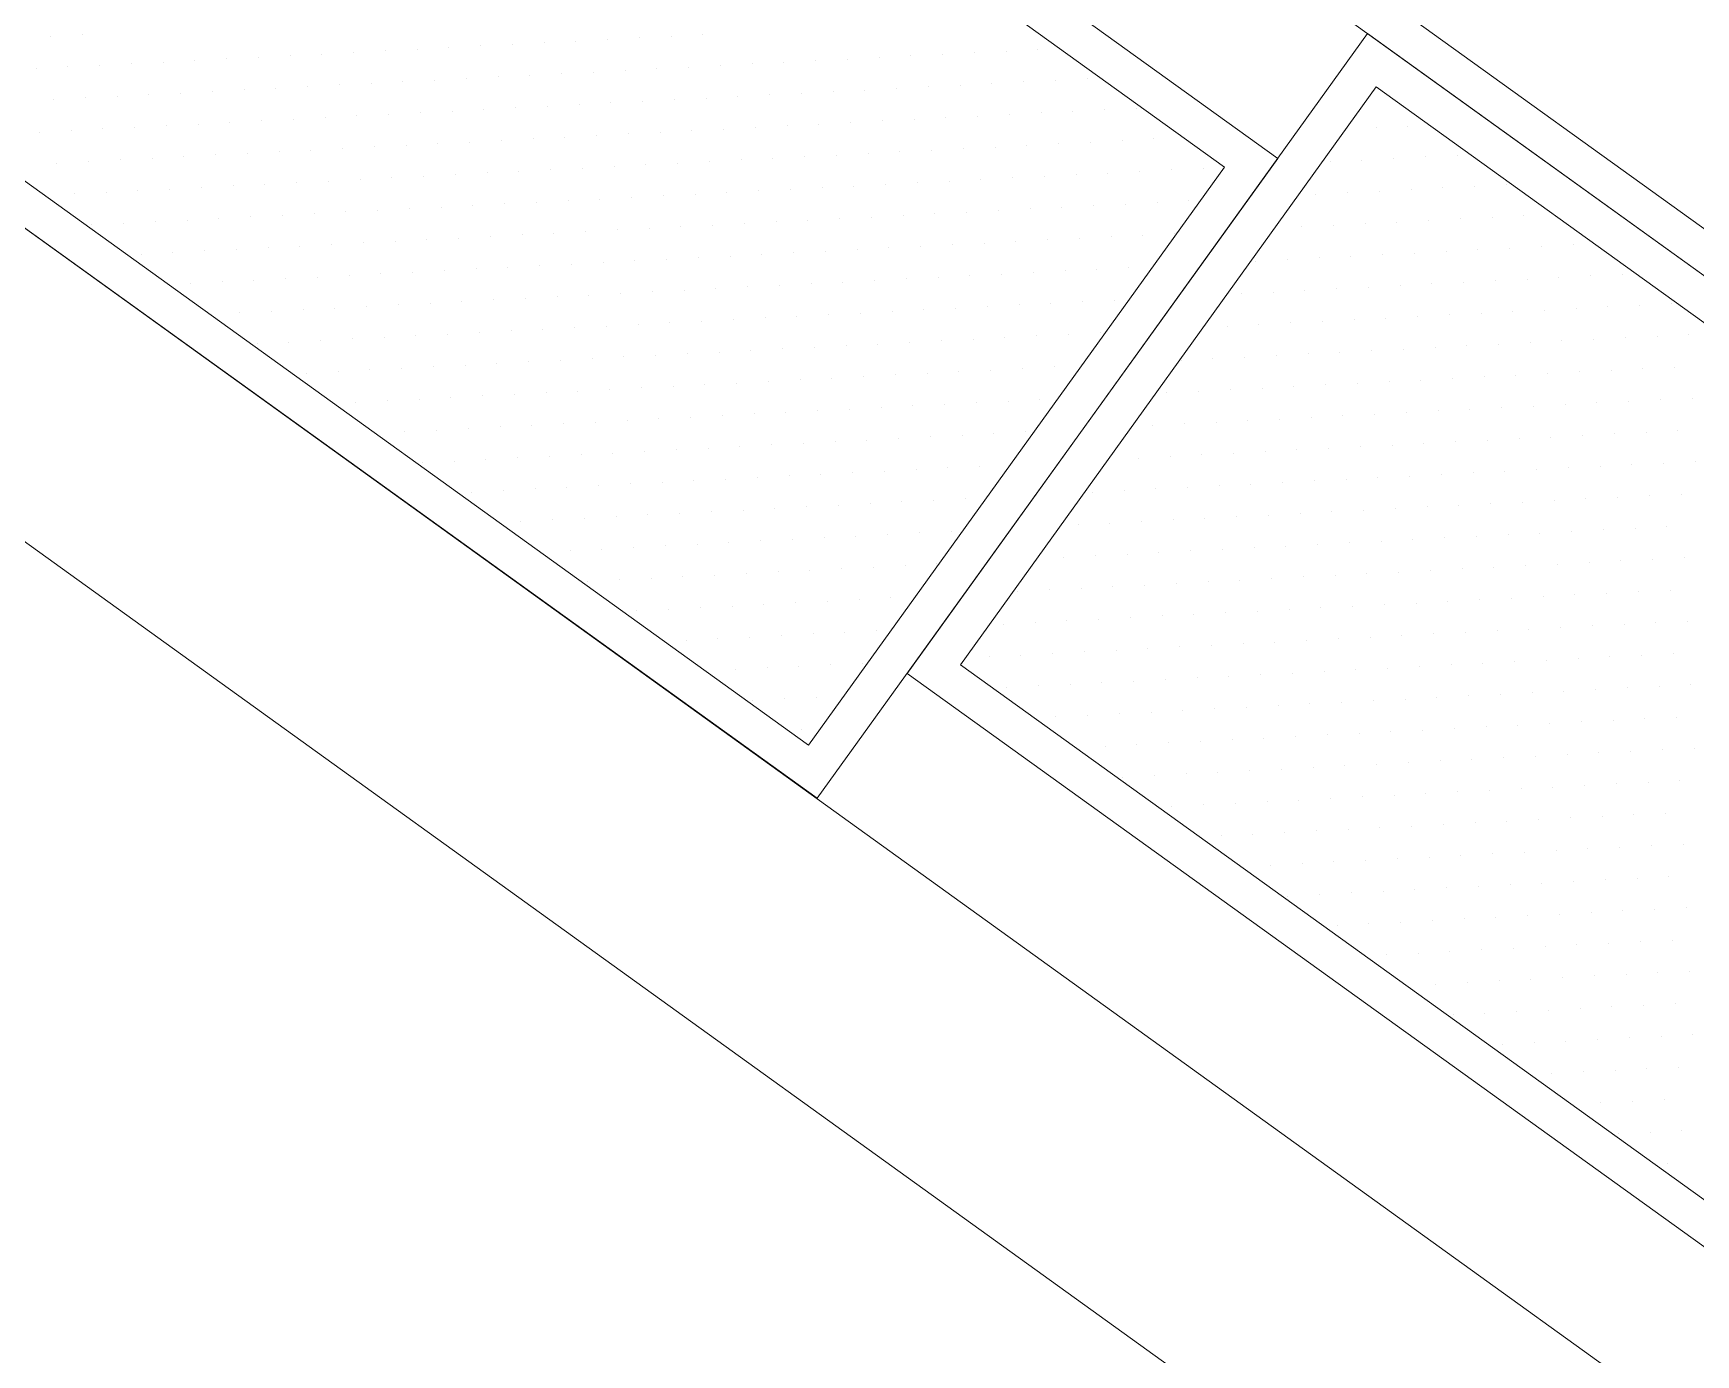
# Model space of a CAD drawing. Header units: centimetres. Extents: x -1487 to 7635, y -1892 to 2688.
# Drawn here: x 6971.4 to 7102.2, y 846.1 to 950 of the extents above; entities that cross this region are included whole.
import ezdxf

# ---------------------------------------------------------------- set-up
doc = ezdxf.new("R2010")
doc.units = ezdxf.units.CM
doc.layers.add('AA- arredo', color=8, linetype='Continuous', lineweight=18)

msp = doc.modelspace()

# ---------------------------------------------------------------- linework, layer by layer
at = {"layer": 'AA- arredo'}
for p, q in [((6870.422, 1006.9256), (7220.422, 754.9256)), ((7033.0582, 889.875), (6870.422, 1006.9256)), ((7032.3757, 894.0624), (6875.5577, 1006.9256)), ((6971.4237, 1006.9256), (7065.088, 939.5146)), ((6976.5594, 1006.9256), (7069.2754, 940.1971)), ((6997.2843, 1006.9256), (7216.2346, 849.3453)), ((7002.42, 1006.9256), (7220.422, 850.0278)), ((6870.422, 982.2809), (7186.1933, 754.9256)), ((7040.1302, 899.7011), (7076.3474, 950.0232)), ((7076.3474, 950.0232), (7216.2346, 849.3453)), ((7044.3176, 900.3836), (7077.0299, 945.8358)), ((7077.0299, 945.8358), (7212.0472, 848.6628)), ((7069.2754, 940.1971), (7033.0582, 889.875)), ((7065.088, 939.5146), (7032.3757, 894.0624)), ((7180.0174, 799.0232), (7040.1302, 899.7011)), ((7179.3349, 803.2106), (7044.3176, 900.3836))]:
    msp.add_line(p, q, dxfattribs=at)
at = {"layer": 'AA- arredo', "linetype": 'Continuous'}
for p, q in [((6972.7594, 949.8229), (6972.7594, 949.8229)), ((6975.2562, 949.9501), (6975.2562, 949.9501)), ((7011.5864, 949.298), (7011.5864, 949.298)), ((7014.0832, 949.4252), (7014.0832, 949.4252)), ((7016.58, 949.5525), (7016.58, 949.5525)), ((7019.0767, 949.6797), (7019.0767, 949.6797)), ((7021.5735, 949.8069), (7021.5735, 949.8069)), ((7024.0702, 949.9341), (7024.0702, 949.9341)), ((6986.6188, 948.0258), (6986.6188, 948.0258)), ((6989.1156, 948.153), (6989.1156, 948.153)), ((6991.6124, 948.2803), (6991.6124, 948.2803)), ((6994.1091, 948.4075), (6994.1091, 948.4075)), ((6996.6059, 948.5347), (6996.6059, 948.5347)), ((6999.1026, 948.6619), (6999.1026, 948.6619)), ((7001.5994, 948.7891), (7001.5994, 948.7891)), ((7004.0962, 948.9164), (7004.0962, 948.9164)), ((7006.5929, 949.0436), (7006.5929, 949.0436)), ((7009.0897, 949.1708), (7009.0897, 949.1708)), ((7035.4329, 948.0099), (7035.4329, 948.0099)), ((7037.9297, 948.1371), (7037.9297, 948.1371)), ((7040.4264, 948.2643), (7040.4264, 948.2643)), ((7042.9232, 948.3915), (7042.9232, 948.3915)), ((7045.4199, 948.5187), (7045.4199, 948.5187)), ((7047.9167, 948.646), (7047.9167, 948.646)), ((7050.4135, 948.7732), (7050.4135, 948.7732)), ((6971.6383, 947.2625), (6971.6383, 947.2625)), ((6974.135, 947.3897), (6974.135, 947.3897)), ((6976.6318, 947.5169), (6976.6318, 947.5169)), ((6979.1286, 947.6442), (6979.1286, 947.6442)), ((6981.6253, 947.7714), (6981.6253, 947.7714)), ((6984.1221, 947.8986), (6984.1221, 947.8986)), ((7010.4653, 946.7377), (7010.4653, 946.7377)), ((7012.962, 946.8649), (7012.962, 946.8649)), ((7015.4588, 946.9921), (7015.4588, 946.9921)), ((7017.9556, 947.1193), (7017.9556, 947.1193)), ((7020.4523, 947.2465), (7020.4523, 947.2465)), ((7022.9491, 947.3738), (7022.9491, 947.3738)), ((7025.4458, 947.501), (7025.4458, 947.501)), ((7027.9426, 947.6282), (7027.9426, 947.6282)), ((7030.4394, 947.7554), (7030.4394, 947.7554)), ((7032.9361, 947.8826), (7032.9361, 947.8826)), ((6983.0009, 945.3382), (6983.0009, 945.3382)), ((6985.4977, 945.4654), (6985.4977, 945.4654)), ((6987.9944, 945.5927), (6987.9944, 945.5927)), ((6990.4912, 945.7199), (6990.4912, 945.7199)), ((6992.988, 945.8471), (6992.988, 945.8471)), ((6995.4847, 945.9743), (6995.4847, 945.9743)), ((6997.9815, 946.1016), (6997.9815, 946.1016)), ((7000.4782, 946.2288), (7000.4782, 946.2288)), ((7002.975, 946.356), (7002.975, 946.356)), ((7005.4718, 946.4832), (7005.4718, 946.4832)), ((7007.9685, 946.6104), (7007.9685, 946.6104)), ((7031.815, 945.3223), (7031.815, 945.3223)), ((7034.3117, 945.4495), (7034.3117, 945.4495)), ((7036.8085, 945.5767), (7036.8085, 945.5767)), ((7039.3053, 945.7039), (7039.3053, 945.7039)), ((7041.802, 945.8312), (7041.802, 945.8312)), ((7044.2988, 945.9584), (7044.2988, 945.9584)), ((7046.7955, 946.0856), (7046.7955, 946.0856)), ((7049.2923, 946.2128), (7049.2923, 946.2128)), ((7051.7891, 946.34), (7051.7891, 946.34)), ((7054.2858, 946.4673), (7054.2858, 946.4673)), ((6973.0139, 944.8293), (6973.0139, 944.8293)), ((6975.5106, 944.9566), (6975.5106, 944.9566)), ((6978.0074, 945.0838), (6978.0074, 945.0838)), ((6980.5042, 945.211), (6980.5042, 945.211)), ((7006.8474, 944.0501), (7006.8474, 944.0501)), ((7009.3441, 944.1773), (7009.3441, 944.1773)), ((7011.8409, 944.3045), (7011.8409, 944.3045)), ((7014.3376, 944.4317), (7014.3376, 944.4317)), ((7016.8344, 944.5589), (7016.8344, 944.5589)), ((7019.3312, 944.6862), (7019.3312, 944.6862)), ((7021.8279, 944.8134), (7021.8279, 944.8134)), ((7024.3247, 944.9406), (7024.3247, 944.9406)), ((7026.8214, 945.0678), (7026.8214, 945.0678)), ((7029.3182, 945.195), (7029.3182, 945.195)), ((7055.6614, 944.0341), (7055.6614, 944.0341)), ((7058.1582, 944.1613), (7058.1582, 944.1613)), ((6981.8798, 942.7779), (6981.8798, 942.7779)), ((6984.3765, 942.9051), (6984.3765, 942.9051)), ((6986.8733, 943.0323), (6986.8733, 943.0323)), ((6989.37, 943.1595), (6989.37, 943.1595)), ((6991.8668, 943.2867), (6991.8668, 943.2867)), ((6994.3636, 943.414), (6994.3636, 943.414)), ((6996.8603, 943.5412), (6996.8603, 943.5412)), ((6999.3571, 943.6684), (6999.3571, 943.6684)), ((7001.8538, 943.7956), (7001.8538, 943.7956)), ((7004.3506, 943.9228), (7004.3506, 943.9228)), ((7030.6938, 942.7619), (7030.6938, 942.7619)), ((7033.1906, 942.8891), (7033.1906, 942.8891)), ((7035.6873, 943.0163), (7035.6873, 943.0163)), ((7038.1841, 943.1436), (7038.1841, 943.1436)), ((7040.6809, 943.2708), (7040.6809, 943.2708)), ((7043.1776, 943.398), (7043.1776, 943.398)), ((7045.6744, 943.5252), (7045.6744, 943.5252)), ((7048.1711, 943.6524), (7048.1711, 943.6524)), ((7050.6679, 943.7797), (7050.6679, 943.7797)), ((7053.1647, 943.9069), (7053.1647, 943.9069)), ((7079.5079, 942.7459), (7079.5079, 942.7459)), ((6971.8927, 942.269), (6971.8927, 942.269)), ((6974.3895, 942.3962), (6974.3895, 942.3962)), ((6976.8862, 942.5234), (6976.8862, 942.5234)), ((6979.383, 942.6506), (6979.383, 942.6506)), ((7005.7262, 941.4897), (7005.7262, 941.4897)), ((7008.223, 941.6169), (7008.223, 941.6169)), ((7010.7197, 941.7441), (7010.7197, 941.7441)), ((7013.2165, 941.8714), (7013.2165, 941.8714)), ((7015.7132, 941.9986), (7015.7132, 941.9986)), ((7018.21, 942.1258), (7018.21, 942.1258)), ((7020.7068, 942.253), (7020.7068, 942.253)), ((7023.2035, 942.3802), (7023.2035, 942.3802)), ((7025.7003, 942.5075), (7025.7003, 942.5075)), ((7028.197, 942.6347), (7028.197, 942.6347)), ((7054.5403, 941.4737), (7054.5403, 941.4737)), ((7057.037, 941.601), (7057.037, 941.601)), ((7059.5338, 941.7282), (7059.5338, 941.7282)), ((7077.0111, 942.6187), (7077.0111, 942.6187)), ((6980.7586, 940.2175), (6980.7586, 940.2175)), ((6983.2554, 940.3447), (6983.2554, 940.3447)), ((6985.7521, 940.4719), (6985.7521, 940.4719)), ((6988.2489, 940.5991), (6988.2489, 940.5991)), ((6990.7456, 940.7264), (6990.7456, 940.7264)), ((6993.2424, 940.8536), (6993.2424, 940.8536)), ((6995.7392, 940.9808), (6995.7392, 940.9808)), ((6998.2359, 941.108), (6998.2359, 941.108)), ((7000.7327, 941.2353), (7000.7327, 941.2353)), ((7003.2294, 941.3625), (7003.2294, 941.3625)), ((7029.5727, 940.2015), (7029.5727, 940.2015)), ((7032.0694, 940.3287), (7032.0694, 940.3287)), ((7034.5662, 940.456), (7034.5662, 940.456)), ((7037.0629, 940.5832), (7037.0629, 940.5832)), ((7039.5597, 940.7104), (7039.5597, 940.7104)), ((7042.0565, 940.8376), (7042.0565, 940.8376)), ((7044.5532, 940.9649), (7044.5532, 940.9649)), ((7047.05, 941.0921), (7047.05, 941.0921)), ((7049.5467, 941.2193), (7049.5467, 941.2193)), ((7052.0435, 941.3465), (7052.0435, 941.3465)), ((7078.3867, 940.1856), (7078.3867, 940.1856)), ((7080.8835, 940.3128), (7080.8835, 940.3128)), ((7083.3802, 940.44), (7083.3802, 940.44)), ((6973.2683, 939.8358), (6973.2683, 939.8358)), ((6975.7651, 939.963), (6975.7651, 939.963)), ((6978.2618, 940.0903), (6978.2618, 940.0903)), ((7002.1083, 938.8021), (7002.1083, 938.8021)), ((7004.605, 938.9293), (7004.605, 938.9293)), ((7007.1018, 939.0565), (7007.1018, 939.0565)), ((7009.5986, 939.1838), (7009.5986, 939.1838)), ((7012.0953, 939.311), (7012.0953, 939.311)), ((7014.5921, 939.4382), (7014.5921, 939.4382)), ((7017.0888, 939.5654), (7017.0888, 939.5654)), ((7019.5856, 939.6926), (7019.5856, 939.6926)), ((7022.0824, 939.8199), (7022.0824, 939.8199)), ((7024.5791, 939.9471), (7024.5791, 939.9471)), ((7027.0759, 940.0743), (7027.0759, 940.0743)), ((7050.9223, 938.7861), (7050.9223, 938.7861)), ((7053.4191, 938.9134), (7053.4191, 938.9134)), ((7055.9159, 939.0406), (7055.9159, 939.0406)), ((7058.4126, 939.1678), (7058.4126, 939.1678)), ((7060.9094, 939.295), (7060.9094, 939.295)), ((7063.4061, 939.4222), (7063.4061, 939.4222)), ((7073.3932, 939.9311), (7073.3932, 939.9311)), ((7075.8899, 940.0583), (7075.8899, 940.0583)), ((6977.1407, 937.5299), (6977.1407, 937.5299)), ((6979.6374, 937.6571), (6979.6374, 937.6571)), ((6982.1342, 937.7843), (6982.1342, 937.7843)), ((6984.631, 937.9116), (6984.631, 937.9116)), ((6987.1277, 938.0388), (6987.1277, 938.0388)), ((6989.6245, 938.166), (6989.6245, 938.166)), ((6992.1212, 938.2932), (6992.1212, 938.2932)), ((6994.618, 938.4204), (6994.618, 938.4204)), ((6997.1148, 938.5477), (6997.1148, 938.5477)), ((6999.6115, 938.6749), (6999.6115, 938.6749)), ((7025.9547, 937.5139), (7025.9547, 937.5139)), ((7028.4515, 937.6412), (7028.4515, 937.6412)), ((7030.9483, 937.7684), (7030.9483, 937.7684)), ((7033.445, 937.8956), (7033.445, 937.8956)), ((7035.9418, 938.0228), (7035.9418, 938.0228)), ((7038.4385, 938.15), (7038.4385, 938.15)), ((7040.9353, 938.2773), (7040.9353, 938.2773)), ((7043.4321, 938.4045), (7043.4321, 938.4045)), ((7045.9288, 938.5317), (7045.9288, 938.5317)), ((7048.4256, 938.6589), (7048.4256, 938.6589)), ((7074.7688, 937.498), (7074.7688, 937.498)), ((7077.2655, 937.6252), (7077.2655, 937.6252)), ((7079.7623, 937.7524), (7079.7623, 937.7524)), ((7082.2591, 937.8796), (7082.2591, 937.8796)), ((7084.7558, 938.0069), (7084.7558, 938.0069)), ((7087.2526, 938.1341), (7087.2526, 938.1341)), ((6974.6439, 937.4027), (6974.6439, 937.4027)), ((7000.9871, 936.2417), (7000.9871, 936.2417)), ((7003.4839, 936.3689), (7003.4839, 936.3689)), ((7005.9806, 936.4962), (7005.9806, 936.4962)), ((7008.4774, 936.6234), (7008.4774, 936.6234)), ((7010.9742, 936.7506), (7010.9742, 936.7506)), ((7013.4709, 936.8778), (7013.4709, 936.8778)), ((7015.9677, 937.0051), (7015.9677, 937.0051)), ((7018.4644, 937.1323), (7018.4644, 937.1323)), ((7020.9612, 937.2595), (7020.9612, 937.2595)), ((7023.458, 937.3867), (7023.458, 937.3867)), ((7049.8012, 936.2258), (7049.8012, 936.2258)), ((7052.2979, 936.353), (7052.2979, 936.353)), ((7054.7947, 936.4802), (7054.7947, 936.4802)), ((7057.2915, 936.6074), (7057.2915, 936.6074)), ((7059.7882, 936.7347), (7059.7882, 936.7347)), ((7062.285, 936.8619), (7062.285, 936.8619)), ((7072.272, 937.3708), (7072.272, 937.3708)), ((6976.0195, 934.9695), (6976.0195, 934.9695)), ((6978.5163, 935.0967), (6978.5163, 935.0967)), ((6981.013, 935.224), (6981.013, 935.224)), ((6983.5098, 935.3512), (6983.5098, 935.3512)), ((6986.0066, 935.4784), (6986.0066, 935.4784)), ((6988.5033, 935.6056), (6988.5033, 935.6056)), ((6991.0001, 935.7328), (6991.0001, 935.7328)), ((6993.4968, 935.8601), (6993.4968, 935.8601)), ((6995.9936, 935.9873), (6995.9936, 935.9873)), ((6998.4904, 936.1145), (6998.4904, 936.1145)), ((7024.8336, 934.9536), (7024.8336, 934.9536)), ((7027.3303, 935.0808), (7027.3303, 935.0808)), ((7029.8271, 935.208), (7029.8271, 935.208)), ((7032.3239, 935.3352), (7032.3239, 935.3352)), ((7034.8206, 935.4624), (7034.8206, 935.4624)), ((7037.3174, 935.5897), (7037.3174, 935.5897)), ((7039.8141, 935.7169), (7039.8141, 935.7169)), ((7042.3109, 935.8441), (7042.3109, 935.8441)), ((7044.8077, 935.9713), (7044.8077, 935.9713)), ((7047.3044, 936.0985), (7047.3044, 936.0985)), ((7073.6476, 934.9376), (7073.6476, 934.9376)), ((7076.1444, 935.0648), (7076.1444, 935.0648)), ((7078.6411, 935.192), (7078.6411, 935.192)), ((7081.1379, 935.3193), (7081.1379, 935.3193)), ((7083.6347, 935.4465), (7083.6347, 935.4465)), ((7086.1314, 935.5737), (7086.1314, 935.5737)), ((7088.6282, 935.7009), (7088.6282, 935.7009)), ((6997.3692, 933.5541), (6997.3692, 933.5541)), ((6999.866, 933.6814), (6999.866, 933.6814)), ((7002.3627, 933.8086), (7002.3627, 933.8086)), ((7004.8595, 933.9358), (7004.8595, 933.9358)), ((7007.3562, 934.063), (7007.3562, 934.063)), ((7009.853, 934.1902), (7009.853, 934.1902)), ((7012.3498, 934.3175), (7012.3498, 934.3175)), ((7014.8465, 934.4447), (7014.8465, 934.4447)), ((7017.3433, 934.5719), (7017.3433, 934.5719)), ((7019.84, 934.6991), (7019.84, 934.6991)), ((7022.3368, 934.8263), (7022.3368, 934.8263)), ((7048.68, 933.6654), (7048.68, 933.6654)), ((7051.1768, 933.7926), (7051.1768, 933.7926)), ((7053.6735, 933.9198), (7053.6735, 933.9198)), ((7056.1703, 934.0471), (7056.1703, 934.0471)), ((7058.6671, 934.1743), (7058.6671, 934.1743)), ((7061.1638, 934.3015), (7061.1638, 934.3015)), ((7071.1509, 934.8104), (7071.1509, 934.8104)), ((6979.8919, 932.6636), (6979.8919, 932.6636)), ((6982.3886, 932.7908), (6982.3886, 932.7908)), ((6984.8854, 932.918), (6984.8854, 932.918)), ((6987.3822, 933.0453), (6987.3822, 933.0453)), ((6989.8789, 933.1725), (6989.8789, 933.1725)), ((6992.3757, 933.2997), (6992.3757, 933.2997)), ((6994.8724, 933.4269), (6994.8724, 933.4269)), ((7021.2156, 932.266), (7021.2156, 932.266)), ((7023.7124, 932.3932), (7023.7124, 932.3932)), ((7026.2092, 932.5204), (7026.2092, 932.5204)), ((7028.7059, 932.6476), (7028.7059, 932.6476)), ((7031.2027, 932.7749), (7031.2027, 932.7749)), ((7033.6995, 932.9021), (7033.6995, 932.9021)), ((7036.1962, 933.0293), (7036.1962, 933.0293)), ((7038.693, 933.1565), (7038.693, 933.1565)), ((7041.1897, 933.2837), (7041.1897, 933.2837)), ((7043.6865, 933.411), (7043.6865, 933.411)), ((7046.1833, 933.5382), (7046.1833, 933.5382)), ((7070.0297, 932.25), (7070.0297, 932.25)), ((7072.5265, 932.3772), (7072.5265, 932.3772)), ((7075.0232, 932.5045), (7075.0232, 932.5045)), ((7077.52, 932.6317), (7077.52, 932.6317)), ((7080.0168, 932.7589), (7080.0168, 932.7589)), ((7082.5135, 932.8861), (7082.5135, 932.8861)), ((7085.0103, 933.0133), (7085.0103, 933.0133)), ((7087.507, 933.1406), (7087.507, 933.1406)), ((7090.0038, 933.2678), (7090.0038, 933.2678)), ((7092.5006, 933.395), (7092.5006, 933.395)), ((6996.248, 930.9938), (6996.248, 930.9938)), ((6998.7448, 931.121), (6998.7448, 931.121)), ((7001.2416, 931.2482), (7001.2416, 931.2482)), ((7003.7383, 931.3754), (7003.7383, 931.3754)), ((7006.2351, 931.5026), (7006.2351, 931.5026)), ((7008.7318, 931.6299), (7008.7318, 931.6299)), ((7011.2286, 931.7571), (7011.2286, 931.7571)), ((7013.7254, 931.8843), (7013.7254, 931.8843)), ((7016.2221, 932.0115), (7016.2221, 932.0115)), ((7018.7189, 932.1388), (7018.7189, 932.1388)), ((7045.0621, 930.9778), (7045.0621, 930.9778)), ((7047.5589, 931.105), (7047.5589, 931.105)), ((7050.0556, 931.2322), (7050.0556, 931.2322)), ((7052.5524, 931.3595), (7052.5524, 931.3595)), ((7055.0491, 931.4867), (7055.0491, 931.4867)), ((7057.5459, 931.6139), (7057.5459, 931.6139)), ((7067.5329, 932.1228), (7067.5329, 932.1228)), ((7093.8762, 930.9618), (7093.8762, 930.9618)), ((7096.3729, 931.0891), (7096.3729, 931.0891)), ((6983.7642, 930.3577), (6983.7642, 930.3577)), ((6986.261, 930.4849), (6986.261, 930.4849)), ((6988.7578, 930.6121), (6988.7578, 930.6121)), ((6991.2545, 930.7393), (6991.2545, 930.7393)), ((6993.7513, 930.8665), (6993.7513, 930.8665)), ((7020.0945, 929.7056), (7020.0945, 929.7056)), ((7022.5913, 929.8328), (7022.5913, 929.8328)), ((7025.088, 929.96), (7025.088, 929.96)), ((7027.5848, 930.0873), (7027.5848, 930.0873)), ((7030.0815, 930.2145), (7030.0815, 930.2145)), ((7032.5783, 930.3417), (7032.5783, 930.3417)), ((7035.0751, 930.4689), (7035.0751, 930.4689)), ((7037.5718, 930.5961), (7037.5718, 930.5961)), ((7040.0686, 930.7234), (7040.0686, 930.7234)), ((7042.5653, 930.8506), (7042.5653, 930.8506)), ((7068.9085, 929.6896), (7068.9085, 929.6896)), ((7071.4053, 929.8169), (7071.4053, 929.8169)), ((7073.9021, 929.9441), (7073.9021, 929.9441)), ((7076.3988, 930.0713), (7076.3988, 930.0713)), ((7078.8956, 930.1985), (7078.8956, 930.1985)), ((7081.3924, 930.3257), (7081.3924, 930.3257)), ((7083.8891, 930.453), (7083.8891, 930.453)), ((7086.3859, 930.5802), (7086.3859, 930.5802)), ((7088.8826, 930.7074), (7088.8826, 930.7074)), ((7091.3794, 930.8346), (7091.3794, 930.8346)), ((6995.1269, 928.4334), (6995.1269, 928.4334)), ((6997.6236, 928.5606), (6997.6236, 928.5606)), ((7000.1204, 928.6878), (7000.1204, 928.6878)), ((7002.6172, 928.8151), (7002.6172, 928.8151)), ((7005.1139, 928.9423), (7005.1139, 928.9423)), ((7007.6107, 929.0695), (7007.6107, 929.0695)), ((7010.1074, 929.1967), (7010.1074, 929.1967)), ((7012.6042, 929.3239), (7012.6042, 929.3239)), ((7015.101, 929.4512), (7015.101, 929.4512)), ((7017.5977, 929.5784), (7017.5977, 929.5784)), ((7043.9409, 928.4174), (7043.9409, 928.4174)), ((7046.4377, 928.5447), (7046.4377, 928.5447)), ((7048.9345, 928.6719), (7048.9345, 928.6719)), ((7051.4312, 928.7991), (7051.4312, 928.7991)), ((7053.928, 928.9263), (7053.928, 928.9263)), ((7056.4247, 929.0535), (7056.4247, 929.0535)), ((7066.4118, 929.5624), (7066.4118, 929.5624)), ((7092.755, 928.4015), (7092.755, 928.4015)), ((7095.2518, 928.5287), (7095.2518, 928.5287)), ((7097.7485, 928.6559), (7097.7485, 928.6559)), ((7100.2453, 928.7831), (7100.2453, 928.7831)), ((6987.6366, 928.0517), (6987.6366, 928.0517)), ((6990.1334, 928.179), (6990.1334, 928.179)), ((6992.6301, 928.3062), (6992.6301, 928.3062)), ((7016.4766, 927.018), (7016.4766, 927.018)), ((7018.9733, 927.1452), (7018.9733, 927.1452)), ((7021.4701, 927.2725), (7021.4701, 927.2725)), ((7023.9669, 927.3997), (7023.9669, 927.3997)), ((7026.4636, 927.5269), (7026.4636, 927.5269)), ((7028.9604, 927.6541), (7028.9604, 927.6541)), ((7031.4571, 927.7813), (7031.4571, 927.7813)), ((7033.9539, 927.9086), (7033.9539, 927.9086)), ((7036.4507, 928.0358), (7036.4507, 928.0358)), ((7038.9474, 928.163), (7038.9474, 928.163)), ((7041.4442, 928.2902), (7041.4442, 928.2902)), ((7067.7874, 927.1293), (7067.7874, 927.1293)), ((7070.2841, 927.2565), (7070.2841, 927.2565)), ((7072.7809, 927.3837), (7072.7809, 927.3837)), ((7075.2777, 927.5109), (7075.2777, 927.5109)), ((7077.7744, 927.6382), (7077.7744, 927.6382)), ((7080.2712, 927.7654), (7080.2712, 927.7654)), ((7082.768, 927.8926), (7082.768, 927.8926)), ((7085.2647, 928.0198), (7085.2647, 928.0198)), ((7087.7615, 928.147), (7087.7615, 928.147)), ((7090.2582, 928.2743), (7090.2582, 928.2743)), ((6991.509, 925.7458), (6991.509, 925.7458)), ((6994.0057, 925.873), (6994.0057, 925.873)), ((6996.5025, 926.0002), (6996.5025, 926.0002)), ((6998.9992, 926.1275), (6998.9992, 926.1275)), ((7001.496, 926.2547), (7001.496, 926.2547)), ((7003.9928, 926.3819), (7003.9928, 926.3819)), ((7006.4895, 926.5091), (7006.4895, 926.5091)), ((7008.9863, 926.6363), (7008.9863, 926.6363)), ((7011.483, 926.7636), (7011.483, 926.7636)), ((7013.9798, 926.8908), (7013.9798, 926.8908)), ((7040.323, 925.7298), (7040.323, 925.7298)), ((7042.8198, 925.8571), (7042.8198, 925.8571)), ((7045.3165, 925.9843), (7045.3165, 925.9843)), ((7047.8133, 926.1115), (7047.8133, 926.1115)), ((7050.3101, 926.2387), (7050.3101, 926.2387)), ((7052.8068, 926.3659), (7052.8068, 926.3659)), ((7055.3036, 926.4932), (7055.3036, 926.4932)), ((7065.2906, 927.0021), (7065.2906, 927.0021)), ((7089.1371, 925.7139), (7089.1371, 925.7139)), ((7091.6338, 925.8411), (7091.6338, 925.8411)), ((7094.1306, 925.9683), (7094.1306, 925.9683)), ((7096.6274, 926.0955), (7096.6274, 926.0955)), ((7099.1241, 926.2228), (7099.1241, 926.2228)), ((7101.6209, 926.35), (7101.6209, 926.35)), ((6989.0122, 925.6186), (6989.0122, 925.6186)), ((7015.3554, 924.4576), (7015.3554, 924.4576)), ((7017.8522, 924.5849), (7017.8522, 924.5849)), ((7020.3489, 924.7121), (7020.3489, 924.7121)), ((7022.8457, 924.8393), (7022.8457, 924.8393)), ((7025.3425, 924.9665), (7025.3425, 924.9665)), ((7027.8392, 925.0937), (7027.8392, 925.0937)), ((7030.336, 925.221), (7030.336, 925.221)), ((7032.8327, 925.3482), (7032.8327, 925.3482)), ((7035.3295, 925.4754), (7035.3295, 925.4754)), ((7037.8263, 925.6026), (7037.8263, 925.6026)), ((7064.1695, 924.4417), (7064.1695, 924.4417)), ((7066.6662, 924.5689), (7066.6662, 924.5689)), ((7069.163, 924.6961), (7069.163, 924.6961)), ((7071.6597, 924.8233), (7071.6597, 924.8233)), ((7074.1565, 924.9506), (7074.1565, 924.9506)), ((7076.6533, 925.0778), (7076.6533, 925.0778)), ((7079.15, 925.205), (7079.15, 925.205)), ((7081.6468, 925.3322), (7081.6468, 925.3322)), ((7084.1436, 925.4594), (7084.1436, 925.4594)), ((7086.6403, 925.5867), (7086.6403, 925.5867)), ((6992.8846, 923.3127), (6992.8846, 923.3127)), ((6995.3813, 923.4399), (6995.3813, 923.4399)), ((6997.8781, 923.5671), (6997.8781, 923.5671)), ((7000.3748, 923.6943), (7000.3748, 923.6943)), ((7002.8716, 923.8215), (7002.8716, 923.8215)), ((7005.3684, 923.9488), (7005.3684, 923.9488)), ((7007.8651, 924.076), (7007.8651, 924.076)), ((7010.3619, 924.2032), (7010.3619, 924.2032)), ((7012.8586, 924.3304), (7012.8586, 924.3304)), ((7039.2019, 923.1695), (7039.2019, 923.1695)), ((7041.6986, 923.2967), (7041.6986, 923.2967)), ((7044.1954, 923.4239), (7044.1954, 923.4239)), ((7046.6921, 923.5511), (7046.6921, 923.5511)), ((7049.1889, 923.6784), (7049.1889, 923.6784)), ((7051.6857, 923.8056), (7051.6857, 923.8056)), ((7061.6727, 924.3145), (7061.6727, 924.3145)), ((7088.0159, 923.1535), (7088.0159, 923.1535)), ((7090.5127, 923.2807), (7090.5127, 923.2807)), ((7093.0094, 923.408), (7093.0094, 923.408)), ((7095.5062, 923.5352), (7095.5062, 923.5352)), ((7098.003, 923.6624), (7098.003, 923.6624)), ((7100.4997, 923.7896), (7100.4997, 923.7896)), ((7014.2342, 921.8973), (7014.2342, 921.8973)), ((7016.731, 922.0245), (7016.731, 922.0245)), ((7019.2278, 922.1517), (7019.2278, 922.1517)), ((7021.7245, 922.2789), (7021.7245, 922.2789)), ((7024.2213, 922.4061), (7024.2213, 922.4061)), ((7026.7181, 922.5334), (7026.7181, 922.5334)), ((7029.2148, 922.6606), (7029.2148, 922.6606)), ((7031.7116, 922.7878), (7031.7116, 922.7878)), ((7034.2083, 922.915), (7034.2083, 922.915)), ((7036.7051, 923.0423), (7036.7051, 923.0423)), ((7063.0483, 921.8813), (7063.0483, 921.8813)), ((7065.5451, 922.0085), (7065.5451, 922.0085)), ((7068.0418, 922.1357), (7068.0418, 922.1357)), ((7070.5386, 922.263), (7070.5386, 922.263)), ((7073.0354, 922.3902), (7073.0354, 922.3902)), ((7075.5321, 922.5174), (7075.5321, 922.5174)), ((7078.0289, 922.6446), (7078.0289, 922.6446)), ((7080.5256, 922.7719), (7080.5256, 922.7719)), ((7083.0224, 922.8991), (7083.0224, 922.8991)), ((7085.5192, 923.0263), (7085.5192, 923.0263)), ((6996.7569, 921.0067), (6996.7569, 921.0067)), ((6999.2537, 921.1339), (6999.2537, 921.1339)), ((7001.7504, 921.2612), (7001.7504, 921.2612)), ((7004.2472, 921.3884), (7004.2472, 921.3884)), ((7006.744, 921.5156), (7006.744, 921.5156)), ((7009.2407, 921.6428), (7009.2407, 921.6428)), ((7011.7375, 921.77), (7011.7375, 921.77)), ((7035.5839, 920.4819), (7035.5839, 920.4819)), ((7038.0807, 920.6091), (7038.0807, 920.6091)), ((7040.5775, 920.7363), (7040.5775, 920.7363)), ((7043.0742, 920.8635), (7043.0742, 920.8635)), ((7045.571, 920.9908), (7045.571, 920.9908)), ((7048.0677, 921.118), (7048.0677, 921.118)), ((7050.5645, 921.2452), (7050.5645, 921.2452)), ((7060.5515, 921.7541), (7060.5515, 921.7541)), ((7086.8948, 920.5931), (7086.8948, 920.5931)), ((7089.3915, 920.7204), (7089.3915, 920.7204)), ((7091.8883, 920.8476), (7091.8883, 920.8476)), ((7094.385, 920.9748), (7094.385, 920.9748)), ((7096.8818, 921.102), (7096.8818, 921.102)), ((7099.3786, 921.2292), (7099.3786, 921.2292)), ((7101.8753, 921.3565), (7101.8753, 921.3565)), ((7010.6163, 919.2097), (7010.6163, 919.2097)), ((7013.1131, 919.3369), (7013.1131, 919.3369)), ((7015.6099, 919.4641), (7015.6099, 919.4641)), ((7018.1066, 919.5913), (7018.1066, 919.5913)), ((7020.6034, 919.7186), (7020.6034, 919.7186)), ((7023.1001, 919.8458), (7023.1001, 919.8458)), ((7025.5969, 919.973), (7025.5969, 919.973)), ((7028.0937, 920.1002), (7028.0937, 920.1002)), ((7030.5904, 920.2274), (7030.5904, 920.2274)), ((7033.0872, 920.3547), (7033.0872, 920.3547)), ((7059.4304, 919.1937), (7059.4304, 919.1937)), ((7061.9271, 919.3209), (7061.9271, 919.3209)), ((7064.4239, 919.4482), (7064.4239, 919.4482)), ((7066.9207, 919.5754), (7066.9207, 919.5754)), ((7069.4174, 919.7026), (7069.4174, 919.7026)), ((7071.9142, 919.8298), (7071.9142, 919.8298)), ((7074.411, 919.957), (7074.411, 919.957)), ((7076.9077, 920.0843), (7076.9077, 920.0843)), ((7079.4045, 920.2115), (7079.4045, 920.2115)), ((7081.9012, 920.3387), (7081.9012, 920.3387)), ((7084.398, 920.4659), (7084.398, 920.4659)), ((7000.6293, 918.7008), (7000.6293, 918.7008)), ((7003.126, 918.828), (7003.126, 918.828)), ((7005.6228, 918.9552), (7005.6228, 918.9552)), ((7008.1196, 919.0825), (7008.1196, 919.0825)), ((7034.4628, 917.9215), (7034.4628, 917.9215)), ((7036.9595, 918.0487), (7036.9595, 918.0487)), ((7039.4563, 918.176), (7039.4563, 918.176)), ((7041.9531, 918.3032), (7041.9531, 918.3032)), ((7044.4498, 918.4304), (7044.4498, 918.4304)), ((7046.9466, 918.5576), (7046.9466, 918.5576)), ((7049.4433, 918.6848), (7049.4433, 918.6848)), ((7083.2768, 917.9056), (7083.2768, 917.9056)), ((7085.7736, 918.0328), (7085.7736, 918.0328)), ((7088.2704, 918.16), (7088.2704, 918.16)), ((7090.7671, 918.2872), (7090.7671, 918.2872)), ((7093.2639, 918.4144), (7093.2639, 918.4144)), ((7095.7606, 918.5417), (7095.7606, 918.5417)), ((7098.2574, 918.6689), (7098.2574, 918.6689)), ((7100.7542, 918.7961), (7100.7542, 918.7961)), ((7009.4952, 916.6493), (7009.4952, 916.6493)), ((7011.9919, 916.7765), (7011.9919, 916.7765)), ((7014.4887, 916.9037), (7014.4887, 916.9037)), ((7016.9855, 917.031), (7016.9855, 917.031)), ((7019.4822, 917.1582), (7019.4822, 917.1582)), ((7021.979, 917.2854), (7021.979, 917.2854)), ((7024.4757, 917.4126), (7024.4757, 917.4126)), ((7026.9725, 917.5398), (7026.9725, 917.5398)), ((7029.4693, 917.6671), (7029.4693, 917.6671)), ((7031.966, 917.7943), (7031.966, 917.7943)), ((7058.3092, 916.6333), (7058.3092, 916.6333)), ((7060.806, 916.7606), (7060.806, 916.7606)), ((7063.3027, 916.8878), (7063.3027, 916.8878)), ((7065.7995, 917.015), (7065.7995, 917.015)), ((7068.2963, 917.1422), (7068.2963, 917.1422)), ((7070.793, 917.2694), (7070.793, 917.2694)), ((7073.2898, 917.3967), (7073.2898, 917.3967)), ((7075.7866, 917.5239), (7075.7866, 917.5239)), ((7078.2833, 917.6511), (7078.2833, 917.6511)), ((7080.7801, 917.7783), (7080.7801, 917.7783)), ((7002.0049, 916.2676), (7002.0049, 916.2676)), ((7004.5016, 916.3949), (7004.5016, 916.3949)), ((7006.9984, 916.5221), (7006.9984, 916.5221)), ((7033.3416, 915.3611), (7033.3416, 915.3611)), ((7035.8384, 915.4884), (7035.8384, 915.4884)), ((7038.3351, 915.6156), (7038.3351, 915.6156)), ((7040.8319, 915.7428), (7040.8319, 915.7428)), ((7043.3287, 915.87), (7043.3287, 915.87)), ((7045.8254, 915.9972), (7045.8254, 915.9972)), ((7082.1557, 915.3452), (7082.1557, 915.3452)), ((7084.6524, 915.4724), (7084.6524, 915.4724)), ((7087.1492, 915.5996), (7087.1492, 915.5996)), ((7089.646, 915.7268), (7089.646, 915.7268)), ((7092.1427, 915.8541), (7092.1427, 915.8541)), ((7094.6395, 915.9813), (7094.6395, 915.9813)), ((7097.1362, 916.1085), (7097.1362, 916.1085)), ((7099.633, 916.2357), (7099.633, 916.2357)), ((7102.1298, 916.3629), (7102.1298, 916.3629)), ((7005.8772, 913.9617), (7005.8772, 913.9617)), ((7008.374, 914.0889), (7008.374, 914.0889)), ((7010.8708, 914.2162), (7010.8708, 914.2162)), ((7013.3675, 914.3434), (7013.3675, 914.3434)), ((7015.8643, 914.4706), (7015.8643, 914.4706)), ((7018.3611, 914.5978), (7018.3611, 914.5978)), ((7020.8578, 914.725), (7020.8578, 914.725)), ((7023.3546, 914.8523), (7023.3546, 914.8523)), ((7025.8513, 914.9795), (7025.8513, 914.9795)), ((7028.3481, 915.1067), (7028.3481, 915.1067)), ((7030.8449, 915.2339), (7030.8449, 915.2339)), ((7054.6913, 913.9458), (7054.6913, 913.9458)), ((7057.1881, 914.073), (7057.1881, 914.073)), ((7059.6848, 914.2002), (7059.6848, 914.2002)), ((7062.1816, 914.3274), (7062.1816, 914.3274)), ((7064.6783, 914.4546), (7064.6783, 914.4546)), ((7067.1751, 914.5819), (7067.1751, 914.5819)), ((7069.6719, 914.7091), (7069.6719, 914.7091)), ((7072.1686, 914.8363), (7072.1686, 914.8363)), ((7074.6654, 914.9635), (7074.6654, 914.9635)), ((7077.1622, 915.0907), (7077.1622, 915.0907)), ((7079.6589, 915.218), (7079.6589, 915.218)), ((7029.7237, 912.6735), (7029.7237, 912.6735)), ((7032.2205, 912.8008), (7032.2205, 912.8008)), ((7034.7172, 912.928), (7034.7172, 912.928)), ((7037.214, 913.0552), (7037.214, 913.0552)), ((7039.7107, 913.1824), (7039.7107, 913.1824)), ((7042.2075, 913.3097), (7042.2075, 913.3097)), ((7044.7043, 913.4369), (7044.7043, 913.4369)), ((7078.5378, 912.6576), (7078.5378, 912.6576)), ((7081.0345, 912.7848), (7081.0345, 912.7848)), ((7083.5313, 912.912), (7083.5313, 912.912)), ((7086.028, 913.0393), (7086.028, 913.0393)), ((7088.5248, 913.1665), (7088.5248, 913.1665)), ((7091.0216, 913.2937), (7091.0216, 913.2937)), ((7093.5183, 913.4209), (7093.5183, 913.4209)), ((7096.0151, 913.5481), (7096.0151, 913.5481)), ((7098.5118, 913.6754), (7098.5118, 913.6754)), ((7101.0086, 913.8026), (7101.0086, 913.8026)), ((7009.7496, 911.6558), (7009.7496, 911.6558)), ((7012.2464, 911.783), (7012.2464, 911.783)), ((7014.7431, 911.9102), (7014.7431, 911.9102)), ((7017.2399, 912.0374), (7017.2399, 912.0374)), ((7019.7367, 912.1647), (7019.7367, 912.1647)), ((7022.2334, 912.2919), (7022.2334, 912.2919)), ((7024.7302, 912.4191), (7024.7302, 912.4191)), ((7027.2269, 912.5463), (7027.2269, 912.5463)), ((7053.5701, 911.3854), (7053.5701, 911.3854)), ((7056.0669, 911.5126), (7056.0669, 911.5126)), ((7058.5637, 911.6398), (7058.5637, 911.6398)), ((7061.0604, 911.767), (7061.0604, 911.767)), ((7063.5572, 911.8943), (7063.5572, 911.8943)), ((7066.054, 912.0215), (7066.054, 912.0215)), ((7068.5507, 912.1487), (7068.5507, 912.1487)), ((7071.0475, 912.2759), (7071.0475, 912.2759)), ((7073.5442, 912.4031), (7073.5442, 912.4031)), ((7076.041, 912.5304), (7076.041, 912.5304)), ((7028.6025, 910.1132), (7028.6025, 910.1132)), ((7031.0993, 910.2404), (7031.0993, 910.2404)), ((7033.5961, 910.3676), (7033.5961, 910.3676)), ((7036.0928, 910.4948), (7036.0928, 910.4948)), ((7038.5896, 910.6221), (7038.5896, 910.6221)), ((7041.0863, 910.7493), (7041.0863, 910.7493)), ((7043.5831, 910.8765), (7043.5831, 910.8765)), ((7077.4166, 910.0972), (7077.4166, 910.0972)), ((7079.9134, 910.2244), (7079.9134, 910.2244)), ((7082.4101, 910.3517), (7082.4101, 910.3517)), ((7084.9069, 910.4789), (7084.9069, 910.4789)), ((7087.4036, 910.6061), (7087.4036, 910.6061)), ((7089.9004, 910.7333), (7089.9004, 910.7333)), ((7092.3972, 910.8605), (7092.3972, 910.8605)), ((7094.8939, 910.9878), (7094.8939, 910.9878)), ((7097.3907, 911.115), (7097.3907, 911.115)), ((7099.8874, 911.2422), (7099.8874, 911.2422)), ((7013.622, 909.3499), (7013.622, 909.3499)), ((7016.1187, 909.4771), (7016.1187, 909.4771)), ((7018.6155, 909.6043), (7018.6155, 909.6043)), ((7021.1123, 909.7315), (7021.1123, 909.7315)), ((7023.609, 909.8587), (7023.609, 909.8587)), ((7026.1058, 909.986), (7026.1058, 909.986)), ((7052.449, 908.825), (7052.449, 908.825)), ((7054.9457, 908.9522), (7054.9457, 908.9522)), ((7057.4425, 909.0795), (7057.4425, 909.0795)), ((7059.9393, 909.2067), (7059.9393, 909.2067)), ((7062.436, 909.3339), (7062.436, 909.3339)), ((7064.9328, 909.4611), (7064.9328, 909.4611)), ((7067.4296, 909.5883), (7067.4296, 909.5883)), ((7069.9263, 909.7156), (7069.9263, 909.7156)), ((7072.4231, 909.8428), (7072.4231, 909.8428)), ((7074.9198, 909.97), (7074.9198, 909.97)), ((7101.263, 908.8091), (7101.263, 908.8091)), ((7024.9846, 907.4256), (7024.9846, 907.4256)), ((7027.4814, 907.5528), (7027.4814, 907.5528)), ((7029.9781, 907.68), (7029.9781, 907.68)), ((7032.4749, 907.8072), (7032.4749, 907.8072)), ((7034.9717, 907.9345), (7034.9717, 907.9345)), ((7037.4684, 908.0617), (7037.4684, 908.0617)), ((7039.9652, 908.1889), (7039.9652, 908.1889)), ((7042.4619, 908.3161), (7042.4619, 908.3161)), ((7073.7987, 907.4096), (7073.7987, 907.4096)), ((7076.2954, 907.5368), (7076.2954, 907.5368)), ((7078.7922, 907.6641), (7078.7922, 907.6641)), ((7081.289, 907.7913), (7081.289, 907.7913)), ((7083.7857, 907.9185), (7083.7857, 907.9185)), ((7086.2825, 908.0457), (7086.2825, 908.0457)), ((7088.7792, 908.1729), (7088.7792, 908.1729)), ((7091.276, 908.3002), (7091.276, 908.3002)), ((7093.7728, 908.4274), (7093.7728, 908.4274)), ((7096.2695, 908.5546), (7096.2695, 908.5546)), ((7098.7663, 908.6818), (7098.7663, 908.6818)), ((7014.9976, 906.9167), (7014.9976, 906.9167)), ((7017.4943, 907.0439), (7017.4943, 907.0439)), ((7019.9911, 907.1711), (7019.9911, 907.1711)), ((7022.4879, 907.2984), (7022.4879, 907.2984)), ((7048.8311, 906.1374), (7048.8311, 906.1374)), ((7051.3278, 906.2646), (7051.3278, 906.2646)), ((7053.8246, 906.3919), (7053.8246, 906.3919)), ((7056.3213, 906.5191), (7056.3213, 906.5191)), ((7058.8181, 906.6463), (7058.8181, 906.6463)), ((7061.3149, 906.7735), (7061.3149, 906.7735)), ((7063.8116, 906.9007), (7063.8116, 906.9007)), ((7066.3084, 907.028), (7066.3084, 907.028)), ((7068.8052, 907.1552), (7068.8052, 907.1552)), ((7071.3019, 907.2824), (7071.3019, 907.2824)), ((7097.6451, 906.1215), (7097.6451, 906.1215)), ((7100.1419, 906.2487), (7100.1419, 906.2487)), ((7023.8635, 904.8652), (7023.8635, 904.8652)), ((7026.3602, 904.9924), (7026.3602, 904.9924)), ((7028.857, 905.1197), (7028.857, 905.1197)), ((7031.3537, 905.2469), (7031.3537, 905.2469)), ((7033.8505, 905.3741), (7033.8505, 905.3741)), ((7036.3473, 905.5013), (7036.3473, 905.5013)), ((7038.844, 905.6285), (7038.844, 905.6285)), ((7072.6775, 904.8493), (7072.6775, 904.8493)), ((7075.1743, 904.9765), (7075.1743, 904.9765)), ((7077.671, 905.1037), (7077.671, 905.1037)), ((7080.1678, 905.2309), (7080.1678, 905.2309)), ((7082.6646, 905.3581), (7082.6646, 905.3581)), ((7085.1613, 905.4854), (7085.1613, 905.4854)), ((7087.6581, 905.6126), (7087.6581, 905.6126)), ((7090.1548, 905.7398), (7090.1548, 905.7398)), ((7092.6516, 905.867), (7092.6516, 905.867)), ((7095.1484, 905.9942), (7095.1484, 905.9942)), ((7018.8699, 904.6108), (7018.8699, 904.6108)), ((7021.3667, 904.738), (7021.3667, 904.738)), ((7047.7099, 903.577), (7047.7099, 903.577)), ((7050.2067, 903.7043), (7050.2067, 903.7043)), ((7052.7034, 903.8315), (7052.7034, 903.8315)), ((7055.2002, 903.9587), (7055.2002, 903.9587)), ((7057.6969, 904.0859), (7057.6969, 904.0859)), ((7060.1937, 904.2132), (7060.1937, 904.2132)), ((7062.6905, 904.3404), (7062.6905, 904.3404)), ((7065.1872, 904.4676), (7065.1872, 904.4676)), ((7067.684, 904.5948), (7067.684, 904.5948)), ((7070.1808, 904.722), (7070.1808, 904.722)), ((7096.524, 903.5611), (7096.524, 903.5611)), ((7099.0207, 903.6883), (7099.0207, 903.6883)), ((7101.5175, 903.8155), (7101.5175, 903.8155)), ((7022.7423, 902.3048), (7022.7423, 902.3048)), ((7025.2391, 902.4321), (7025.2391, 902.4321)), ((7027.7358, 902.5593), (7027.7358, 902.5593)), ((7030.2326, 902.6865), (7030.2326, 902.6865)), ((7032.7293, 902.8137), (7032.7293, 902.8137)), ((7035.2261, 902.9409), (7035.2261, 902.9409)), ((7037.7229, 903.0682), (7037.7229, 903.0682)), ((7071.5564, 902.2889), (7071.5564, 902.2889)), ((7074.0531, 902.4161), (7074.0531, 902.4161)), ((7076.5499, 902.5433), (7076.5499, 902.5433)), ((7079.0466, 902.6705), (7079.0466, 902.6705)), ((7081.5434, 902.7978), (7081.5434, 902.7978)), ((7084.0402, 902.925), (7084.0402, 902.925)), ((7086.5369, 903.0522), (7086.5369, 903.0522)), ((7089.0337, 903.1794), (7089.0337, 903.1794)), ((7091.5304, 903.3066), (7091.5304, 903.3066)), ((7094.0272, 903.4339), (7094.0272, 903.4339)), ((7046.5887, 901.0167), (7046.5887, 901.0167)), ((7049.0855, 901.1439), (7049.0855, 901.1439)), ((7051.5823, 901.2711), (7051.5823, 901.2711)), ((7054.079, 901.3983), (7054.079, 901.3983)), ((7056.5758, 901.5256), (7056.5758, 901.5256)), ((7059.0726, 901.6528), (7059.0726, 901.6528)), ((7061.5693, 901.78), (7061.5693, 901.78)), ((7064.0661, 901.9072), (7064.0661, 901.9072)), ((7066.5628, 902.0344), (7066.5628, 902.0344)), ((7069.0596, 902.1617), (7069.0596, 902.1617)), ((7092.906, 900.8735), (7092.906, 900.8735)), ((7095.4028, 901.0007), (7095.4028, 901.0007)), ((7097.8996, 901.1279), (7097.8996, 901.1279)), ((7100.3963, 901.2552), (7100.3963, 901.2552)), ((7026.6147, 899.9989), (7026.6147, 899.9989)), ((7029.1114, 900.1261), (7029.1114, 900.1261)), ((7031.6082, 900.2534), (7031.6082, 900.2534)), ((7034.1049, 900.3806), (7034.1049, 900.3806)), ((7036.6017, 900.5078), (7036.6017, 900.5078)), ((7067.9384, 899.6013), (7067.9384, 899.6013)), ((7070.4352, 899.7285), (7070.4352, 899.7285)), ((7072.932, 899.8557), (7072.932, 899.8557)), ((7075.4287, 899.983), (7075.4287, 899.983)), ((7077.9255, 900.1102), (7077.9255, 900.1102)), ((7080.4222, 900.2374), (7080.4222, 900.2374)), ((7082.919, 900.3646), (7082.919, 900.3646)), ((7085.4158, 900.4918), (7085.4158, 900.4918)), ((7087.9125, 900.6191), (7087.9125, 900.6191)), ((7090.4093, 900.7463), (7090.4093, 900.7463)), ((7047.9643, 898.5835), (7047.9643, 898.5835)), ((7050.4611, 898.7107), (7050.4611, 898.7107)), ((7052.9579, 898.838), (7052.9579, 898.838)), ((7055.4546, 898.9652), (7055.4546, 898.9652)), ((7057.9514, 899.0924), (7057.9514, 899.0924)), ((7060.4482, 899.2196), (7060.4482, 899.2196)), ((7062.9449, 899.3469), (7062.9449, 899.3469)), ((7065.4417, 899.4741), (7065.4417, 899.4741)), ((7091.7849, 898.3131), (7091.7849, 898.3131)), ((7094.2816, 898.4403), (7094.2816, 898.4403)), ((7096.7784, 898.5676), (7096.7784, 898.5676)), ((7099.2752, 898.6948), (7099.2752, 898.6948)), ((7101.7719, 898.822), (7101.7719, 898.822)), ((7027.9903, 897.5658), (7027.9903, 897.5658)), ((7030.487, 897.693), (7030.487, 897.693)), ((7032.9838, 897.8202), (7032.9838, 897.8202)), ((7066.8173, 897.0409), (7066.8173, 897.0409)), ((7069.314, 897.1681), (7069.314, 897.1681)), ((7071.8108, 897.2954), (7071.8108, 897.2954)), ((7074.3076, 897.4226), (7074.3076, 897.4226)), ((7076.8043, 897.5498), (7076.8043, 897.5498)), ((7079.3011, 897.677), (7079.3011, 897.677)), ((7081.7978, 897.8042), (7081.7978, 897.8042)), ((7084.2946, 897.9315), (7084.2946, 897.9315)), ((7086.7914, 898.0587), (7086.7914, 898.0587)), ((7089.2881, 898.1859), (7089.2881, 898.1859)), ((7051.8367, 896.2776), (7051.8367, 896.2776)), ((7054.3335, 896.4048), (7054.3335, 896.4048)), ((7056.8302, 896.532), (7056.8302, 896.532)), ((7059.327, 896.6593), (7059.327, 896.6593)), ((7061.8238, 896.7865), (7061.8238, 896.7865)), ((7064.3205, 896.9137), (7064.3205, 896.9137)), ((7090.6637, 895.7528), (7090.6637, 895.7528)), ((7093.1605, 895.88), (7093.1605, 895.88)), ((7095.6572, 896.0072), (7095.6572, 896.0072)), ((7098.154, 896.1344), (7098.154, 896.1344)), ((7100.6508, 896.2616), (7100.6508, 896.2616)), ((7031.8626, 895.2598), (7031.8626, 895.2598)), ((7063.1994, 894.3533), (7063.1994, 894.3533)), ((7065.6961, 894.4805), (7065.6961, 894.4805)), ((7068.1929, 894.6078), (7068.1929, 894.6078)), ((7070.6896, 894.735), (7070.6896, 894.735)), ((7073.1864, 894.8622), (7073.1864, 894.8622)), ((7075.6832, 894.9894), (7075.6832, 894.9894)), ((7078.1799, 895.1167), (7078.1799, 895.1167)), ((7080.6767, 895.2439), (7080.6767, 895.2439)), ((7083.1734, 895.3711), (7083.1734, 895.3711)), ((7085.6702, 895.4983), (7085.6702, 895.4983)), ((7088.167, 895.6255), (7088.167, 895.6255)), ((7055.7091, 893.9717), (7055.7091, 893.9717)), ((7058.2058, 894.0989), (7058.2058, 894.0989)), ((7060.7026, 894.2261), (7060.7026, 894.2261)), ((7087.0458, 893.0652), (7087.0458, 893.0652)), ((7089.5426, 893.1924), (7089.5426, 893.1924)), ((7092.0393, 893.3196), (7092.0393, 893.3196)), ((7094.5361, 893.4468), (7094.5361, 893.4468)), ((7097.0328, 893.574), (7097.0328, 893.574)), ((7099.5296, 893.7013), (7099.5296, 893.7013)), ((7102.0264, 893.8285), (7102.0264, 893.8285)), ((7062.0782, 891.793), (7062.0782, 891.793)), ((7064.575, 891.9202), (7064.575, 891.9202)), ((7067.0717, 892.0474), (7067.0717, 892.0474)), ((7069.5685, 892.1746), (7069.5685, 892.1746)), ((7072.0652, 892.3018), (7072.0652, 892.3018)), ((7074.562, 892.4291), (7074.562, 892.4291)), ((7077.0588, 892.5563), (7077.0588, 892.5563)), ((7079.5555, 892.6835), (7079.5555, 892.6835)), ((7082.0523, 892.8107), (7082.0523, 892.8107)), ((7084.549, 892.9379), (7084.549, 892.9379)), ((7057.0847, 891.5385), (7057.0847, 891.5385)), ((7059.5814, 891.6657), (7059.5814, 891.6657)), ((7085.9246, 890.5048), (7085.9246, 890.5048)), ((7088.4214, 890.632), (7088.4214, 890.632)), ((7090.9182, 890.7592), (7090.9182, 890.7592)), ((7093.4149, 890.8865), (7093.4149, 890.8865)), ((7095.9117, 891.0137), (7095.9117, 891.0137)), ((7098.4084, 891.1409), (7098.4084, 891.1409)), ((7100.9052, 891.2681), (7100.9052, 891.2681)), ((7060.957, 889.2326), (7060.957, 889.2326)), ((7063.4538, 889.3598), (7063.4538, 889.3598)), ((7065.9506, 889.487), (7065.9506, 889.487)), ((7068.4473, 889.6142), (7068.4473, 889.6142)), ((7070.9441, 889.7415), (7070.9441, 889.7415)), ((7073.4408, 889.8687), (7073.4408, 889.8687)), ((7075.9376, 889.9959), (7075.9376, 889.9959)), ((7078.4344, 890.1231), (7078.4344, 890.1231)), ((7080.9311, 890.2504), (7080.9311, 890.2504)), ((7083.4279, 890.3776), (7083.4279, 890.3776)), ((7082.3067, 887.8172), (7082.3067, 887.8172)), ((7084.8035, 887.9444), (7084.8035, 887.9444)), ((7087.3002, 888.0716), (7087.3002, 888.0716)), ((7089.797, 888.1989), (7089.797, 888.1989)), ((7092.2938, 888.3261), (7092.2938, 888.3261)), ((7094.7905, 888.4533), (7094.7905, 888.4533)), ((7097.2873, 888.5805), (7097.2873, 888.5805)), ((7099.784, 888.7077), (7099.784, 888.7077)), ((7064.8294, 886.9267), (7064.8294, 886.9267)), ((7067.3262, 887.0539), (7067.3262, 887.0539)), ((7069.8229, 887.1811), (7069.8229, 887.1811)), ((7072.3197, 887.3083), (7072.3197, 887.3083)), ((7074.8164, 887.4355), (7074.8164, 887.4355)), ((7077.3132, 887.5628), (7077.3132, 887.5628)), ((7079.81, 887.69), (7079.81, 887.69)), ((7081.1856, 885.2568), (7081.1856, 885.2568)), ((7083.6823, 885.384), (7083.6823, 885.384)), ((7086.1791, 885.5113), (7086.1791, 885.5113)), ((7088.6758, 885.6385), (7088.6758, 885.6385)), ((7091.1726, 885.7657), (7091.1726, 885.7657)), ((7093.6694, 885.8929), (7093.6694, 885.8929)), ((7096.1661, 886.0202), (7096.1661, 886.0202)), ((7098.6629, 886.1474), (7098.6629, 886.1474)), ((7101.1597, 886.2746), (7101.1597, 886.2746)), ((7068.7018, 884.6207), (7068.7018, 884.6207)), ((7071.1985, 884.7479), (7071.1985, 884.7479)), ((7073.6953, 884.8752), (7073.6953, 884.8752)), ((7076.192, 885.0024), (7076.192, 885.0024)), ((7078.6888, 885.1296), (7078.6888, 885.1296)), ((7077.5676, 882.5692), (7077.5676, 882.5692)), ((7080.0644, 882.6965), (7080.0644, 882.6965)), ((7082.5612, 882.8237), (7082.5612, 882.8237)), ((7085.0579, 882.9509), (7085.0579, 882.9509)), ((7087.5547, 883.0781), (7087.5547, 883.0781)), ((7090.0514, 883.2053), (7090.0514, 883.2053)), ((7092.5482, 883.3326), (7092.5482, 883.3326)), ((7095.045, 883.4598), (7095.045, 883.4598)), ((7097.5417, 883.587), (7097.5417, 883.587)), ((7100.0385, 883.7142), (7100.0385, 883.7142)), ((7070.0774, 882.1876), (7070.0774, 882.1876)), ((7072.5741, 882.3148), (7072.5741, 882.3148)), ((7075.0709, 882.442), (7075.0709, 882.442)), ((7101.4141, 881.2811), (7101.4141, 881.2811)), ((7076.4465, 880.0089), (7076.4465, 880.0089)), ((7078.9432, 880.1361), (7078.9432, 880.1361)), ((7081.44, 880.2633), (7081.44, 880.2633)), ((7083.9368, 880.3905), (7083.9368, 880.3905)), ((7086.4335, 880.5177), (7086.4335, 880.5177)), ((7088.9303, 880.645), (7088.9303, 880.645)), ((7091.427, 880.7722), (7091.427, 880.7722)), ((7093.9238, 880.8994), (7093.9238, 880.8994)), ((7096.4206, 881.0266), (7096.4206, 881.0266)), ((7098.9173, 881.1539), (7098.9173, 881.1539)), ((7073.9497, 879.8816), (7073.9497, 879.8816)), ((7100.2929, 878.7207), (7100.2929, 878.7207)), ((7077.8221, 877.5757), (7077.8221, 877.5757)), ((7080.3188, 877.7029), (7080.3188, 877.7029)), ((7082.8156, 877.8302), (7082.8156, 877.8302)), ((7085.3124, 877.9574), (7085.3124, 877.9574)), ((7087.8091, 878.0846), (7087.8091, 878.0846)), ((7090.3059, 878.2118), (7090.3059, 878.2118)), ((7092.8026, 878.339), (7092.8026, 878.339)), ((7095.2994, 878.4663), (7095.2994, 878.4663)), ((7097.7962, 878.5935), (7097.7962, 878.5935)), ((7096.675, 876.0331), (7096.675, 876.0331)), ((7099.1718, 876.1603), (7099.1718, 876.1603)), ((7101.6685, 876.2876), (7101.6685, 876.2876)), ((7081.6944, 875.2698), (7081.6944, 875.2698)), ((7084.1912, 875.397), (7084.1912, 875.397)), ((7086.688, 875.5242), (7086.688, 875.5242)), ((7089.1847, 875.6514), (7089.1847, 875.6514)), ((7091.6815, 875.7787), (7091.6815, 875.7787)), ((7094.1783, 875.9059), (7094.1783, 875.9059)), ((7095.5539, 873.4727), (7095.5539, 873.4727)), ((7098.0506, 873.6), (7098.0506, 873.6)), ((7100.5474, 873.7272), (7100.5474, 873.7272)), ((7083.07, 872.8366), (7083.07, 872.8366)), ((7085.5668, 872.9639), (7085.5668, 872.9639)), ((7088.0636, 873.0911), (7088.0636, 873.0911)), ((7090.5603, 873.2183), (7090.5603, 873.2183)), ((7093.0571, 873.3455), (7093.0571, 873.3455)), ((7094.4327, 870.9124), (7094.4327, 870.9124)), ((7096.9295, 871.0396), (7096.9295, 871.0396)), ((7099.4262, 871.1668), (7099.4262, 871.1668)), ((7101.923, 871.294), (7101.923, 871.294)), ((7086.9424, 870.5307), (7086.9424, 870.5307)), ((7089.4392, 870.6579), (7089.4392, 870.6579)), ((7091.9359, 870.7851), (7091.9359, 870.7851)), ((7090.8148, 868.2248), (7090.8148, 868.2248)), ((7093.3115, 868.352), (7093.3115, 868.352)), ((7095.8083, 868.4792), (7095.8083, 868.4792)), ((7098.3051, 868.6064), (7098.3051, 868.6064)), ((7100.8018, 868.7337), (7100.8018, 868.7337)), ((7094.6871, 865.9188), (7094.6871, 865.9188)), ((7097.1839, 866.0461), (7097.1839, 866.0461)), ((7099.6807, 866.1733), (7099.6807, 866.1733)), ((7096.0627, 863.4857), (7096.0627, 863.4857)), ((7098.5595, 863.6129), (7098.5595, 863.6129)), ((7101.0563, 863.7401), (7101.0563, 863.7401)), ((7099.9351, 861.1798), (7099.9351, 861.1798))]:
    msp.add_line(p, q, dxfattribs=at)

doc.saveas('drawing.dxf')
